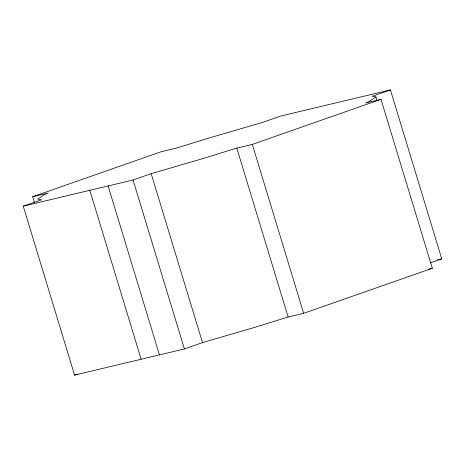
<?xml version="1.0" encoding="UTF-8"?>
<svg xmlns="http://www.w3.org/2000/svg" width="465" height="465" viewBox="0 0 465 465"><rect width="100%" height="100%" fill="white"/><g stroke="black" fill="none" stroke-linecap="round" stroke-linejoin="round"><path stroke-width="0.7" d="M377.028 100.428L375.976 96.964L369.384 101.376L365.548 103.021L380.998 99.341L432.322 268.276L303.651 313.329L288.137 317.025L254.96 327.284L202.502 342.6L184.402 348.936L74.574 375.104L23.25 206.169L41.426 199.805L37.7 199.101L44.291 194.69L48.128 193.045L32.678 196.724L34.358 202.263M32.678 196.724L161.349 151.671L176.863 147.975L210.041 137.716L262.498 122.4L280.598 116.064L390.426 89.896L441.75 258.831L430.305 262.841M23.25 206.169L133.071 180.002L151.177 173.666L203.635 158.35L236.807 148.091L252.321 144.394L380.998 99.341M390.426 89.896L372.244 96.261L375.976 96.964M74.574 375.104L77.271 374.156M437.524 259.836L441.75 258.831M428.811 269.113L432.322 268.276M252.321 144.394L303.651 313.329M236.807 148.091L288.137 317.025M151.177 173.666L202.502 342.6M133.071 180.002L184.402 348.936M108.118 185.948L159.443 354.882M89.815 190.313L141.139 359.242"/></g></svg>
